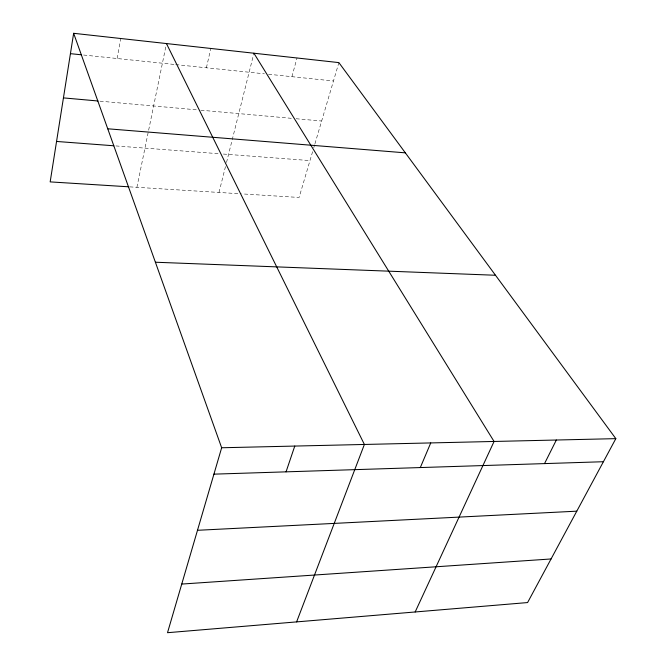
<?xml version="1.0" encoding="UTF-8"?>
<svg xmlns="http://www.w3.org/2000/svg" width="666" height="666" viewBox="0 0 666 666"><rect width="100%" height="100%" fill="white"/><g stroke="black" fill="none" stroke-linecap="round" stroke-linejoin="round"><path stroke-width="0.5" stroke-dasharray="3.33 2.5" d="M117.108 58.508L120.746 38.503M136.905 187.312L166.45 43.556M206.402 67.79L210.814 48.46M218.997 192.449L225.516 166.442M226.523 162.446L253.654 54.221M291.908 76.673L297.011 57.984M312.604 151.69L299.101 197.461L242.341 193.906M313.769 147.735L314.643 144.763M314.943 143.773L338.886 62.612M129.778 186.871L241.325 193.848M115.909 145.937L219.256 153.738M223.376 154.054L309.981 160.589M100.042 101.174L196.795 109.84M200.891 110.206L292.033 118.373M296.12 118.739L321.653 121.029M83.616 55.028L174.683 64.494M175.707 64.602L264.41 73.818M268.49 74.242L333.458 80.994"/><path stroke-width="1" d="M73.643 33.3L221.653 447.76L167.516 632.7L527.589 602.563L615.834 438.644L338.886 62.612L73.643 33.3L50.166 181.893L128.763 186.805M286.047 471.844L294.772 446.07M296.603 621.894L364.385 444.463L166.45 43.556M420.313 467.565L430.744 442.932M415.159 611.979L494.072 441.466L253.904 53.222M544.53 463.603L556.351 440.026M181.751 584.065L551.057 558.965M197.494 530.294L576.789 511.172M213.928 474.15L603.413 461.721M221.653 447.76L615.834 438.644M155.394 262.229L495.496 275.258M56.552 141.45L113.836 145.779M107.742 128.788L405.344 152.847M63.437 97.894L98.002 100.991M70.429 53.663L81.593 54.82"/></g></svg>
